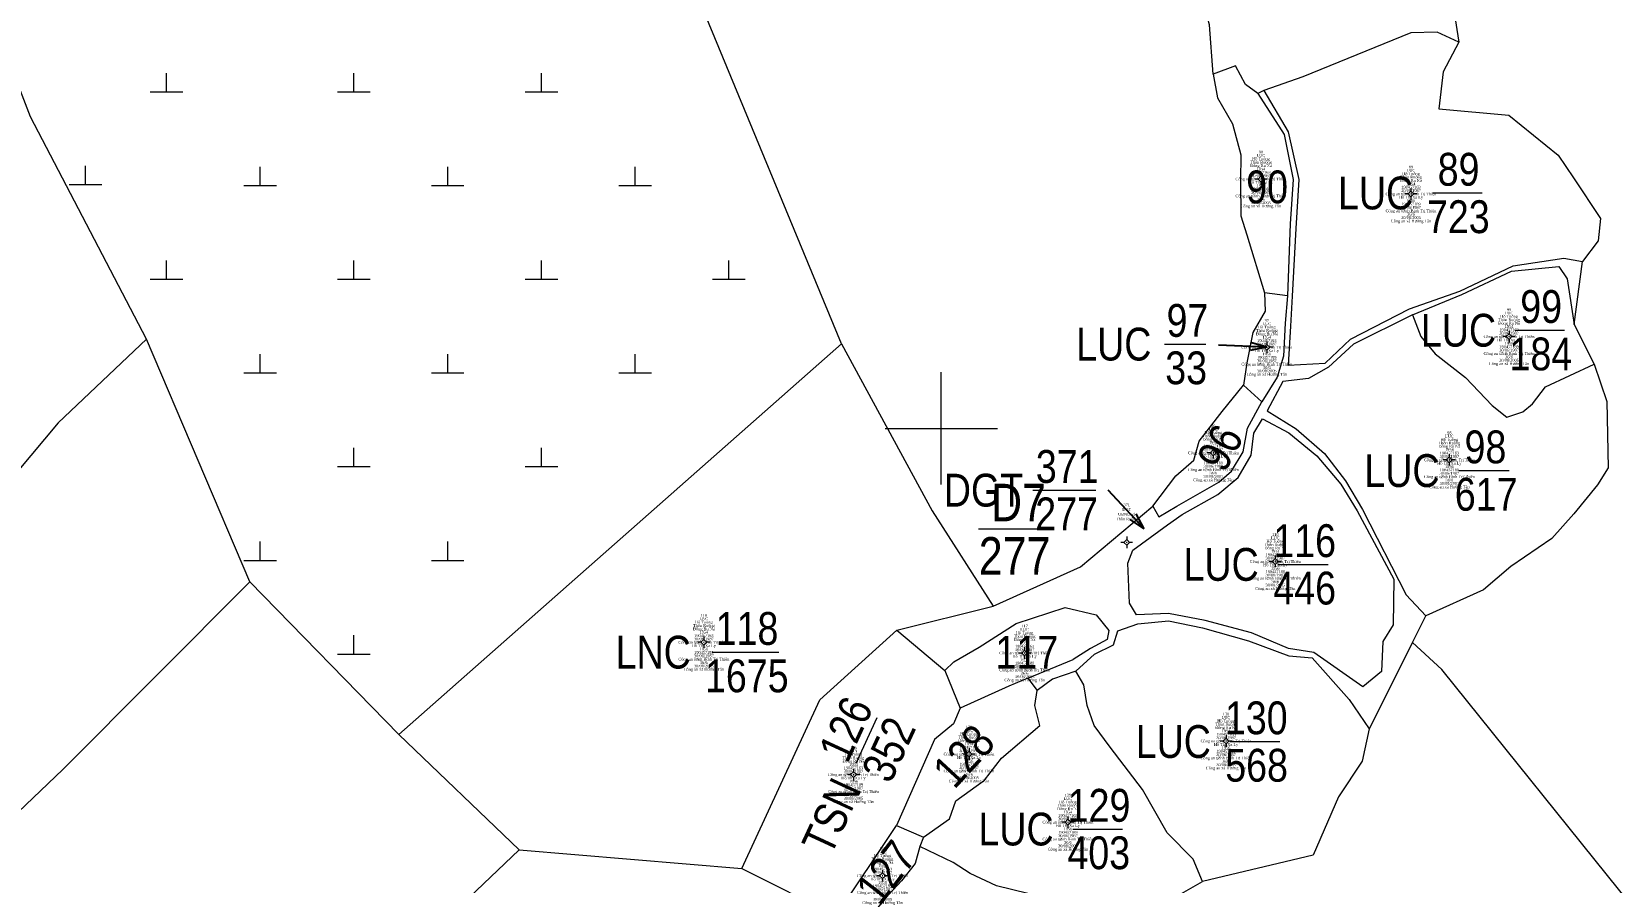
# Model space of a CAD drawing. Header units: metres. Extents: x 546779 to 548251, y 1841578 to 1843315.
# Drawn here: x 547303 to 547471.6, y 1842351.5 to 1842442.4 of the extents above; entities that cross this region are included whole.
import ezdxf
from ezdxf.enums import TextEntityAlignment as Align

# ---------------------------------------------------------------- set-up
doc = ezdxf.new("R2010")
doc.units = ezdxf.units.M
doc.header["$MEASUREMENT"] = 0
for name, color, linetype, lineweight in [('Level 10', 7, 'Continuous', 0), ('Level 11', 7, 'Continuous', 0), ('Level 13', 7, 'Continuous', 0), ('Level 14', 7, 'Continuous', 0), ('Level 15', 7, 'Continuous', 0), ('Level 19', 7, 'Continuous', 0), ('Level 23', 7, 'Continuous', 0), ('Level 31', 7, 'Continuous', 0), ('Level 60', 7, 'Continuous', 0)]:
    doc.layers.add(name, color=color, linetype=linetype, lineweight=lineweight)
doc.styles.add('Style-vnarialNarrowI', font='vnarialNarrowI.shx')
doc.styles.add('Style-Vntimei', font='Vntimei.shx')
doc.dimstyles.get("Standard").update_dxf_attribs({"dimtxt": 0.18, "dimasz": 0.18, "dimexe": 0.18, "dimexo": 0.0625, "dimgap": 0.09, "dimtad": 0, "dimtih": 1, "dimtoh": 1, "dimdec": 4, "dimzin": 0, "dimdsep": 46, "dimtxsty": 'Standard', "dimcen": 0.09, "dimadec": 0, "dimazin": 0, "dimtfac": 1, "dimtdec": 4, "dimtofl": 0, "dimtmove": 0, "dimatfit": 3, "dimfxl": 1, "dimtolj": 1, "dimtzin": 0, "dimarcsym": 0})

# ---------------------------------------------------------------- blocks, each defined once
blk = doc.blocks.new('N_THUA_87')
at = {"layer": 'Level 13', "color": 230, "linetype": 'Continuous', "lineweight": 13, "flags": 128}
blk.add_lwpolyline([(-1.67, 0), (3.65, 0)], dxfattribs=at)
at = {"layer": 'Level 13', "color": 230, "linetype": 'Continuous', "lineweight": 0, "style": 'Style-vnarialNarrowI'}
blk.add_text('89', height=3.49998, dxfattribs=at).set_placement((1.128438, 0.78), align=Align.CENTER)
blk.add_text('LUC ', height=3.49998, dxfattribs=at).set_placement((-2.601418, -0.00001), align=Align.MIDDLE_RIGHT)
blk.add_text('723', height=3.49998, dxfattribs=at).set_placement((1.099485, -0.78002), align=Align.TOP_CENTER)
blk = doc.blocks.new('N_THUA_95')
at = {"layer": 'Level 13', "color": 230, "linetype": 'Continuous', "lineweight": 13, "flags": 128}
blk.add_lwpolyline([(0, 0), (4.43, 0)], dxfattribs=at)
at = {"layer": 'Level 13', "color": 230, "linetype": 'Continuous', "lineweight": 0, "style": 'Style-vnarialNarrowI'}
blk.add_text('97', height=3.49998, dxfattribs=at).set_placement((2.464422, 0.78), align=Align.CENTER)
blk.add_text('97', height=3.49998, dxfattribs=at).set_placement((2.464422, 0.78), align=Align.CENTER)
blk.add_text('LUC ', height=3.49998, dxfattribs=at).set_placement((-0.271418, -0.00001), align=Align.MIDDLE_RIGHT)
blk.add_text('33', height=3.49998, dxfattribs=at).set_placement((2.324633, -0.78002), align=Align.TOP_CENTER)
blk = doc.blocks.new('TerminatorOpen_0.5')
at = {"color": 0, "linetype": 'ByBlock', "lineweight": -2}
for q in [(-1, 0.25), (-1, 0), (-1, -0.25)]:
    blk.add_line((0, 0), q, dxfattribs=at)
blk = doc.blocks.new('N_THUA_96')
at = {"layer": 'Level 13', "color": 230, "linetype": 'Continuous', "lineweight": 13, "flags": 128}
blk.add_lwpolyline([(-1.66, 0), (3.7, 0)], dxfattribs=at)
at = {"layer": 'Level 13', "color": 230, "linetype": 'Continuous', "lineweight": 0, "style": 'Style-vnarialNarrowI'}
blk.add_text('98', height=3.49998, dxfattribs=at).set_placement((1.183379, 0.78), align=Align.CENTER)
blk.add_text('LUC ', height=3.49998, dxfattribs=at).set_placement((-2.601418, -0.00001), align=Align.MIDDLE_RIGHT)
blk.add_text('617', height=3.49998, dxfattribs=at).set_placement((1.259274, -0.78002), align=Align.TOP_CENTER)
blk = doc.blocks.new('N_THUA_97')
at = {"layer": 'Level 13', "color": 230, "linetype": 'Continuous', "lineweight": 13, "flags": 128}
blk.add_lwpolyline([(-1.67, 0), (3.58, 0)], dxfattribs=at)
at = {"layer": 'Level 13', "color": 230, "linetype": 'Continuous', "lineweight": 0, "style": 'Style-vnarialNarrowI'}
blk.add_text('99', height=3.49998, dxfattribs=at).set_placement((1.098438, 0.77), align=Align.CENTER)
blk.add_text('LUC ', height=3.49998, dxfattribs=at).set_placement((-2.601418, -0.01001), align=Align.MIDDLE_RIGHT)
blk.add_text('184', height=3.49998, dxfattribs=at).set_placement((1.067401, -0.79002), align=Align.TOP_CENTER)
blk = doc.blocks.new('N_THUA_114')
at = {"layer": 'Level 13', "color": 230, "linetype": 'Continuous', "lineweight": 13, "flags": 128}
blk.add_lwpolyline([(-2.83, 0), (2.53, 0)], dxfattribs=at)
at = {"layer": 'Level 13', "color": 230, "linetype": 'Continuous', "lineweight": 0, "style": 'Style-vnarialNarrowI'}
blk.add_text('116', height=3.49998, dxfattribs=at).set_placement((0.018779, 0.78), align=Align.CENTER)
blk.add_text('LUC ', height=3.49998, dxfattribs=at).set_placement((-3.771418, -0.00001), align=Align.MIDDLE_RIGHT)
blk.add_text('446', height=3.49998, dxfattribs=at).set_placement((0.018779, -0.78002), align=Align.TOP_CENTER)
blk = doc.blocks.new('N_THUA_116')
at = {"layer": 'Level 13', "color": 230, "linetype": 'Continuous', "lineweight": 13, "flags": 128}
blk.add_lwpolyline([(-2.61, 0), (4.49, 0)], dxfattribs=at)
at = {"layer": 'Level 13', "color": 230, "linetype": 'Continuous', "lineweight": 0, "style": 'Style-vnarialNarrowI'}
blk.add_text('118', height=3.49998, dxfattribs=at).set_placement((1.108231, 0.78), align=Align.CENTER)
blk.add_text('LNC ', height=3.49998, dxfattribs=at).set_placement((-3.771418, -0.00001), align=Align.MIDDLE_RIGHT)
blk.add_text('1675', height=3.49998, dxfattribs=at).set_placement((1.083684, -0.78002), align=Align.TOP_CENTER)
blk = doc.blocks.new('N_THUA_124')
at = {"layer": 'Level 13', "color": 230, "linetype": 'Continuous', "lineweight": 13, "flags": 128}
blk.add_lwpolyline([(-2.841209, -0.002899), (2.5367, -0.005718)], dxfattribs=at)
at = {"layer": 'Level 13', "color": 230, "linetype": 'Continuous', "lineweight": 0, "style": 'Style-vnarialNarrowI'}
blk.add_text('126', height=3.499975, rotation=359.999951, dxfattribs=at).set_placement((0.016941, 0.78232), align=Align.CENTER)
blk.add_text('TSN ', height=3.499975, rotation=359.999951, dxfattribs=at).set_placement((-3.942086, 0.004949), align=Align.MIDDLE_RIGHT)
blk.add_text('352', height=3.499975, rotation=359.999951, dxfattribs=at).set_placement((-0.034953, -0.783392), align=Align.TOP_CENTER)
blk = doc.blocks.new('N_THUA_127')
at = {"layer": 'Level 13', "color": 230, "linetype": 'Continuous', "lineweight": 13, "flags": 128}
blk.add_lwpolyline([(-2.84, 0), (2.48, 0)], dxfattribs=at)
at = {"layer": 'Level 13', "color": 230, "linetype": 'Continuous', "lineweight": 0, "style": 'Style-vnarialNarrowI'}
blk.add_text('129', height=3.49998, dxfattribs=at).set_placement((-0.03671, 0.78), align=Align.CENTER)
blk.add_text('LUC ', height=3.49998, dxfattribs=at).set_placement((-3.771418, -0.00001), align=Align.MIDDLE_RIGHT)
blk.add_text('403', height=3.49998, dxfattribs=at).set_placement((-0.070515, -0.78002), align=Align.TOP_CENTER)
blk = doc.blocks.new('N_THUA_128')
at = {"layer": 'Level 13', "color": 230, "linetype": 'Continuous', "lineweight": 13, "flags": 128}
blk.add_lwpolyline([(-2.84, 0), (2.48, 0)], dxfattribs=at)
at = {"layer": 'Level 13', "color": 230, "linetype": 'Continuous', "lineweight": 0, "style": 'Style-vnarialNarrowI'}
blk.add_text('130', height=3.49998, dxfattribs=at).set_placement((-0.045308, 0.78), align=Align.CENTER)
blk.add_text('LUC ', height=3.49998, dxfattribs=at).set_placement((-3.771418, -0.00001), align=Align.MIDDLE_RIGHT)
blk.add_text('568', height=3.49998, dxfattribs=at).set_placement((-0.011769, -0.78002), align=Align.TOP_CENTER)
blk = doc.blocks.new('ND')
at = {"layer": 'Level 19', "color": 7, "linetype": 'Continuous', "lineweight": 0}
for p, q in [((0, 0), (0, 9.999907)), ((-8.699919, 0), (8.699919, 0))]:
    blk.add_line(p, q, dxfattribs=at)
blk = doc.blocks.new('N_THUA_359')
at = {"layer": 'Level 13', "color": 230, "linetype": 'Continuous', "lineweight": 13, "flags": 128}
blk.add_lwpolyline([(0, 0), (6.7, 0)], dxfattribs=at)
at = {"layer": 'Level 13', "color": 230, "linetype": 'Continuous', "lineweight": 0, "style": 'Style-vnarialNarrowI'}
blk.add_text('371', height=3.49998, dxfattribs=at).set_placement((3.654692, 0.77), align=Align.CENTER)
blk.add_text('371', height=3.49998, dxfattribs=at).set_placement((3.654692, 0.77), align=Align.CENTER)
blk.add_text('DGT ', height=3.49998, dxfattribs=at).set_placement((0.070438, -0.01001), align=Align.MIDDLE_RIGHT)
blk.add_text('277', height=3.49998, dxfattribs=at).set_placement((3.589274, -0.79002), align=Align.TOP_CENTER)
blk = doc.blocks.new('CENTRD')
at = {"layer": 'Level 11', "linetype": 'Continuous', "lineweight": 0}
h = blk.add_hatch(color=3, dxfattribs=at)
edge = h.paths.add_edge_path()
edge.add_arc((-0.0025, 0), 1.500056, 0, 360)
at = {"layer": 'Level 11', "color": 3, "linetype": 'Continuous', "lineweight": 0}
for p, q in [((-6.200231, 0), (-12.400462, 0)), ((0, 6.200231), (-6.200231, 0)), ((-6.200231, 0), (0, -6.200231)), ((0, 12.400462), (0, 6.200231)), ((6.200231, 0), (0, 6.200231)), ((0, -6.200231), (6.200231, 0)), ((12.600469, 0), (6.200231, 0)), ((0, -6.200231), (0, -12.400462))]:
    blk.add_line(p, q, dxfattribs=at)

msp = doc.modelspace()

# ---------------------------------------------------------------- linework, layer by layer
at = {"layer": 'Level 10', "color": 7, "linetype": 'Continuous', "lineweight": 0}
for p, q in [((547434.41, 1842436.06), (547433.76, 1842435.75)), ((547467.52, 1842411.1), (547468.42, 1842417.82)), ((547436.92, 1842414.16), (547434.47, 1842414.48)), ((547467.52, 1842411.1), (547469.64, 1842406.87)), ((547326.22, 1842383.64), (547315.21, 1842409.53)), ((547342.14, 1842367.32), (547389.37, 1842409.04)), ((547429.95, 1842401.8), (547432.23, 1842404.61)), ((547434.21, 1842402.85), (547432.23, 1842404.61)), ((547427.5, 1842398.63), (547429.95, 1842401.8)), ((547426.95, 1842396.63), (547427.5, 1842398.63)), ((547425.04, 1842394.93), (547426.95, 1842396.63)), ((547422.57, 1842391.71), (547425.04, 1842394.93)), ((547414.86, 1842385.22), (547422.57, 1842391.71)), ((547405.53, 1842381.03), (547414.86, 1842385.22)), ((547342.14, 1842367.32), (547326.22, 1842383.64)), ((547395.25, 1842378.45), (547405.53, 1842381.03)), ((547408, 1842379.17), (547413.23, 1842380.88)), ((547413.23, 1842380.88), (547416.54, 1842380.11)), ((547416.54, 1842380.11), (547417.86, 1842378.43)), ((547450.27, 1842377.15), (547451.7, 1842380)), ((547404.04, 1842376.64), (547408, 1842379.17)), ((547417.86, 1842378.43), (547417.69, 1842377.48)), ((547401.35, 1842375.1), (547404.04, 1842376.64)), ((547415.91, 1842376.51), (547414.08, 1842375.34)), ((547417.69, 1842377.48), (547415.91, 1842376.51)), ((547450.27, 1842377.15), (547445.65, 1842367.93)), ((547400.38, 1842374.17), (547401.35, 1842375.1)), ((547409.23, 1842373.33), (547414.08, 1842375.34)), ((547409.23, 1842373.33), (547410.24, 1842372.01)), ((547354.95, 1842355.02), (547342.14, 1842367.32)), ((547395.22, 1842357.63), (547398.12, 1842356.39)), ((547398.12, 1842356.39), (547397.72, 1842355.39)), ((547354.95, 1842355.02), (547378.73, 1842353.03))]:
    msp.add_line(p, q, dxfattribs=at)
at = {"layer": 'Level 10', "color": 7, "linetype": 'Continuous', "lineweight": 0, "flags": 128}
for points in [[(547315.21, 1842409.53), (547302.85, 1842433.27), (547292.65, 1842459.7)], [(547451.99, 1842459.23), (547452.84, 1842453.68), (547453.84, 1842450.09), (547455.2, 1842441.23)], [(547429.02, 1842437.83), (547428.61, 1842443.07), (547427.36, 1842447.59), (547423.92, 1842453.1), (547423.25, 1842456.03)], [(547389.37, 1842409.04), (547373.94, 1842446.29), (547378.96, 1842448.64)], [(547455.2, 1842441.23), (547452.91, 1842442.28), (547450.09, 1842442.22), (547438.56, 1842437.52), (547434.41, 1842436.06)], [(547455.2, 1842441.23), (547453.53, 1842438.06), (547453.07, 1842434.12), (547460.54, 1842433.44), (547465.82, 1842429.18), (547467.46, 1842426.74), (547470.34, 1842422.39), (547470.08, 1842420.03), (547468.42, 1842417.82)], [(547433.76, 1842435.75), (547432.45, 1842436.72), (547431.4, 1842438.7), (547429.02, 1842437.83)], [(547429.02, 1842437.83), (547429.47, 1842435.27), (547431.07, 1842432.5), (547431.95, 1842429.21), (547431.92, 1842426.41), (547431.96, 1842422.68), (547432.59, 1842420.66), (547434.47, 1842414.48)], [(547433.76, 1842435.75), (547436.59, 1842431.38), (547437.55, 1842426.58), (547437.23, 1842421.84), (547436.92, 1842414.16)], [(547434.41, 1842436.06), (547437, 1842431.64), (547438.14, 1842426.57), (547437.83, 1842421.34), (547437.42, 1842414.12), (547437.24, 1842410.92), (547437, 1842406.75), (547440.97, 1842406.98), (547443.64, 1842409.52), (547449.94, 1842412.77), (547455.32, 1842414.64), (547461.02, 1842417.36), (547466.4, 1842418.19), (547468.42, 1842417.82)], [(547450.26, 1842412.11), (547455.54, 1842414.29), (547460.83, 1842416.79), (547465.89, 1842417.27), (547466.76, 1842415.97), (547467.52, 1842411.1)], [(547434.47, 1842414.48), (547434.54, 1842412.5), (547433.22, 1842410.25), (547432.58, 1842407), (547432.23, 1842404.61)], [(547436.92, 1842414.16), (547436.67, 1842411.25), (547436.51, 1842407.71), (547435.84, 1842405.47), (547434.21, 1842402.85)], [(547450.26, 1842412.11), (547443.99, 1842408.99), (547441.32, 1842406.53), (547439.17, 1842405.32), (547436.44, 1842405.02), (547434.76, 1842401.87), (547437.86, 1842399.95), (547440.89, 1842397.33), (547443.14, 1842394.39), (547444.94, 1842391.35), (547449.59, 1842382.24), (547451.7, 1842380)], [(547450.26, 1842412.11), (547451.16, 1842409.82), (547452.7, 1842407.97), (547455.93, 1842405.43), (547458.76, 1842402.43), (547460.34, 1842401.2), (547462.05, 1842401.76), (547463.07, 1842402.61), (547464.47, 1842404.45), (547469.64, 1842406.87)], [(547315.21, 1842409.53), (547305.78, 1842400.58), (547291.18, 1842383.18), (547278.19, 1842368.64), (547274.49, 1842364.17), (547266.02, 1842346.06), (547244.7, 1842330.75)], [(547389.37, 1842409.04), (547399.04, 1842391.21), (547405.53, 1842381.03)], [(547469.64, 1842406.87), (547471, 1842402.87), (547471.15, 1842395.79), (547470, 1842393.97), (547467.5, 1842390.9), (547465.13, 1842388.24), (547460.76, 1842385.27), (547457.86, 1842382.76), (547451.7, 1842380)], [(547422.57, 1842391.71), (547423.22, 1842390.57), (547425.13, 1842391.7), (547429.62, 1842394.28), (547430.96, 1842395.44), (547432.2, 1842397.49), (547432.66, 1842400.02), (547434.21, 1842402.85)], [(547420.45, 1842387.01), (547424.15, 1842389.72), (547425.71, 1842390.8), (547429.51, 1842392.94), (547431.68, 1842394.75), (547433.07, 1842397.15), (547433.33, 1842399.51), (547434.27, 1842401.03), (547437.06, 1842399.54), (547440.08, 1842397.08), (547442.61, 1842394.05), (547444.37, 1842391.21), (547448.27, 1842383.92), (547448.22, 1842379.04), (547447.1, 1842377.27), (547446.97, 1842374.05), (547444.98, 1842372.42), (547439.74, 1842376.1), (547437.04, 1842376.52), (547433.11, 1842378.2), (547428.14, 1842379.5), (547424.23, 1842380.24), (547420.81, 1842380.09), (547420.08, 1842381.34), (547419.89, 1842385.62), (547420.45, 1842387.01)], [(547326.22, 1842383.64), (547306.29, 1842363.59), (547280.9, 1842339.35), (547268.77, 1842326.59)], [(547414.36, 1842374.09), (547416.36, 1842375.9), (547418.39, 1842376.91), (547418.84, 1842378.39), (547420.97, 1842379.16), (547424.24, 1842379.47), (547427.87, 1842378.73), (547432.77, 1842377.34), (547437.07, 1842375.74), (547439.56, 1842375.53), (547443.53, 1842371.07), (547445.65, 1842367.93)], [(547494.01, 1842323.75), (547453.4, 1842374.28), (547450.27, 1842377.15)], [(547409.23, 1842373.33), (547407.2, 1842372.49), (547402.03, 1842370.14)], [(547414.36, 1842374.09), (547411.88, 1842373.23), (547410.24, 1842372.01)], [(547427.88, 1842351.64), (547426.86, 1842354.01), (547424.09, 1842356.84), (547421.45, 1842361.45), (547418.01, 1842365.99), (547416.31, 1842368.3), (547415.55, 1842370.44), (547415.2, 1842372.65), (547414.36, 1842374.09)], [(547398.12, 1842356.39), (547400.87, 1842358.33), (547401.56, 1842360.24), (547404.62, 1842362.47), (547406.42, 1842364.81), (547410.51, 1842368.3), (547409.97, 1842370.41), (547410.24, 1842372.01)], [(547445.65, 1842367.93), (547444.91, 1842364.49), (547442.38, 1842360.67), (547439.69, 1842354.44), (547427.88, 1842351.64)], [(547306.84, 1842299.07), (547316.83, 1842315.14), (547342.77, 1842343.39), (547354.95, 1842355.02)], [(547397.72, 1842355.39), (547397.23, 1842353.55), (547395.77, 1842351.72), (547393.95, 1842349.75), (547391.63, 1842346.89)], [(547422.31, 1842346.1), (547418.93, 1842347.26), (547414.9, 1842348.51), (547412.56, 1842349.53), (547405.9, 1842351.17), (547403.08, 1842352.51), (547401.28, 1842353.68), (547397.72, 1842355.39)], [(547422.31, 1842346.1), (547424.87, 1842349.95), (547427.88, 1842351.64)]]:
    msp.add_lwpolyline(points, dxfattribs=at)
at = {"layer": 'Level 14', "color": 2, "linetype": 'Continuous', "lineweight": 13, "flags": 128}
msp.add_lwpolyline([(547403.98, 1842389.3), (547411.11, 1842389.3)], dxfattribs=at)
at = {"layer": 'Level 23', "color": 12, "linetype": 'Continuous', "lineweight": 0}
for p, q in [((547434.41, 1842436.06), (547433.76, 1842435.75)), ((547467.52, 1842411.1), (547468.42, 1842417.82)), ((547414.86, 1842385.22), (547422.57, 1842391.71)), ((547405.53, 1842381.03), (547414.86, 1842385.22)), ((547395.25, 1842378.45), (547405.53, 1842381.03)), ((547408, 1842379.17), (547413.23, 1842380.88)), ((547413.23, 1842380.88), (547416.54, 1842380.11)), ((547416.54, 1842380.11), (547417.86, 1842378.43)), ((547450.27, 1842377.15), (547451.7, 1842380)), ((547395.25, 1842378.45), (547400.38, 1842374.17)), ((547404.04, 1842376.64), (547408, 1842379.17)), ((547417.86, 1842378.43), (547417.69, 1842377.48)), ((547401.35, 1842375.1), (547404.04, 1842376.64)), ((547415.91, 1842376.51), (547414.08, 1842375.34)), ((547417.69, 1842377.48), (547415.91, 1842376.51)), ((547450.27, 1842377.15), (547445.65, 1842367.93)), ((547400.38, 1842374.17), (547401.35, 1842375.1)), ((547409.23, 1842373.33), (547414.08, 1842375.34)), ((547409.23, 1842373.33), (547410.24, 1842372.01))]:
    msp.add_line(p, q, dxfattribs=at)
at = {"layer": 'Level 23', "color": 12, "linetype": 'Continuous', "lineweight": 0, "flags": 128}
for points in [[(547433.76, 1842435.75), (547436.59, 1842431.38), (547437.55, 1842426.58), (547437.23, 1842421.84), (547436.92, 1842414.16)], [(547434.41, 1842436.06), (547437, 1842431.64), (547438.14, 1842426.57), (547437.83, 1842421.34), (547437.42, 1842414.12), (547437.24, 1842410.92), (547437, 1842406.75), (547440.97, 1842406.98), (547443.64, 1842409.52), (547449.94, 1842412.77), (547455.32, 1842414.64), (547461.02, 1842417.36), (547466.4, 1842418.19), (547468.42, 1842417.82)], [(547450.26, 1842412.11), (547455.54, 1842414.29), (547460.83, 1842416.79), (547465.89, 1842417.27), (547466.76, 1842415.97), (547467.52, 1842411.1)], [(547436.92, 1842414.16), (547436.67, 1842411.25), (547436.51, 1842407.71), (547435.84, 1842405.47), (547434.21, 1842402.85)], [(547450.26, 1842412.11), (547443.99, 1842408.99), (547441.32, 1842406.53), (547439.17, 1842405.32), (547436.44, 1842405.02), (547434.76, 1842401.87), (547437.86, 1842399.95), (547440.89, 1842397.33), (547443.14, 1842394.39), (547444.94, 1842391.35), (547449.59, 1842382.24), (547451.7, 1842380)], [(547422.57, 1842391.71), (547423.22, 1842390.57), (547425.13, 1842391.7), (547429.62, 1842394.28), (547430.96, 1842395.44), (547432.2, 1842397.49), (547432.66, 1842400.02), (547434.21, 1842402.85)], [(547420.45, 1842387.01), (547424.15, 1842389.72), (547425.71, 1842390.8), (547429.51, 1842392.94), (547431.68, 1842394.75), (547433.07, 1842397.15), (547433.33, 1842399.51), (547434.27, 1842401.03), (547437.06, 1842399.54), (547440.08, 1842397.08), (547442.61, 1842394.05), (547444.37, 1842391.21), (547448.27, 1842383.92), (547448.22, 1842379.04), (547447.1, 1842377.27), (547446.97, 1842374.05), (547444.98, 1842372.42), (547439.74, 1842376.1), (547437.04, 1842376.52), (547433.11, 1842378.2), (547428.14, 1842379.5), (547424.23, 1842380.24), (547420.81, 1842380.09), (547420.08, 1842381.34), (547419.89, 1842385.62), (547420.45, 1842387.01)], [(547414.36, 1842374.09), (547416.36, 1842375.9), (547418.39, 1842376.91), (547418.84, 1842378.39), (547420.97, 1842379.16), (547424.24, 1842379.47), (547427.87, 1842378.73), (547432.77, 1842377.34), (547437.07, 1842375.74), (547439.56, 1842375.53), (547443.53, 1842371.07), (547445.65, 1842367.93)], [(547414.36, 1842374.09), (547411.88, 1842373.23), (547410.24, 1842372.01)]]:
    msp.add_lwpolyline(points, dxfattribs=at)
at = {"layer": 'Level 31', "color": 4, "linetype": 'Continuous', "lineweight": 0}
for p, q in [((547387.05, 1842371.02), (547395.25, 1842378.45)), ((547395.25, 1842378.45), (547400.38, 1842374.17)), ((547400.38, 1842374.17), (547402.03, 1842370.14)), ((547378.73, 1842353.03), (547387.05, 1842371.02)), ((547388.8, 1842347.97), (547395.22, 1842357.63)), ((547378.73, 1842353.03), (547388.8, 1842347.97))]:
    msp.add_line(p, q, dxfattribs=at)
at = {"layer": 'Level 31', "color": 4, "linetype": 'Continuous', "lineweight": 0, "flags": 128}
msp.add_lwpolyline([(547402.03, 1842370.14), (547401.3, 1842368.48), (547399.26, 1842366.78), (547395.22, 1842357.63)], dxfattribs=at)
at = {"layer": 'Level 60', "color": 7, "linetype": 'Continuous', "lineweight": 0, "flags": 128}
for points in [[(547400, 1842394), (547400, 1842406)], [(547394, 1842400), (547406, 1842400)]]:
    msp.add_lwpolyline(points, dxfattribs=at)

# ---------------------------------------------------------------- block references
at = {"layer": 'Level 11', "color": 3, "linetype": 'Continuous', "lineweight": 0, "xscale": 0.049998, "yscale": 0.049998, "zscale": 0.049998}
for p in [(547434.1, 1842426.62), (547450.11, 1842425.03), (547460.57, 1842409.8), (547434.73, 1842408.66), (547429.02, 1842397.4), (547454.2, 1842396.65), (547419.78, 1842387.84), (547435.63, 1842385.8), (547374.67, 1842377.17), (547408.89, 1842376.03), (547430.38, 1842366.63), (547402.96, 1842365.24), (547390.63, 1842363.05), (547413.51, 1842357.97), (547393.73, 1842352.26)]:
    msp.add_blockref('CENTRD', p, dxfattribs=at)
at = {"layer": 'Level 13', "color": 230, "linetype": 'Continuous', "lineweight": 0}
for name, p in [('N_THUA_87', (547454.06, 1842425.13)), ('N_THUA_97', (547462.9, 1842410.49)), ('N_THUA_95', (547423.8, 1842409)), ('N_THUA_96', (547456.87, 1842395.5)), ('N_THUA_359', (547409.78, 1842393.42)), ('N_THUA_114', (547438.75, 1842385.49)), ('N_THUA_116', (547378.17, 1842376.12)), ('N_THUA_128', (547433.65, 1842366.58)), ('N_THUA_127', (547416.87, 1842357.24))]:
    msp.add_blockref(name, p, dxfattribs=at)
at = {"layer": 'Level 13', "color": 230, "linetype": 'Continuous', "lineweight": 0, "xscale": 1.000001, "yscale": 1.000001, "zscale": 1.000001, "rotation": 65.180491}
msp.add_blockref('N_THUA_124', (547392.1, 1842366.84), dxfattribs=at)
at = {"layer": 'Level 19', "color": 7, "linetype": 'Continuous', "lineweight": 0, "xscale": 0.200002, "yscale": 0.200002, "zscale": 0.200002}
for p in [(547317.34, 1842435.92), (547337.34, 1842435.92), (547357.34, 1842435.92), (547308.7, 1842426.04), (547327.34, 1842425.92), (547347.34, 1842425.92), (547367.34, 1842425.92), (547317.34, 1842415.92), (547337.34, 1842415.92), (547357.34, 1842415.92), (547377.34, 1842415.92), (547327.34, 1842405.92), (547347.34, 1842405.92), (547367.34, 1842405.92), (547337.34, 1842395.92), (547337.34, 1842395.92), (547357.34, 1842395.92), (547327.34, 1842385.92), (547347.34, 1842385.92), (547337.34, 1842375.92)]:
    msp.add_blockref('ND', p, dxfattribs=at)

# ---------------------------------------------------------------- texts
at = {"layer": 'Level 13', "color": 230, "linetype": 'Continuous', "lineweight": 0, "style": 'Style-vnarialNarrowI'}
for s, p in [('90', (547434.76, 1842425.78)), ('117', (547409.13, 1842376.11))]:
    msp.add_text(s, height=3.5, dxfattribs=at).set_placement(p, align=Align.MIDDLE_CENTER)
for s, rotation, p in [('96', 61.7296, (547429.74, 1842397.95)), ('128', 47.2294, (547402.39, 1842365.04)), ('127', 52.2441, (547394.1, 1842352.63))]:
    msp.add_text(s, height=3.5, rotation=rotation, dxfattribs=at).set_placement(p, align=Align.MIDDLE_CENTER)
at = {"layer": 'Level 14', "color": 2, "linetype": 'Continuous', "lineweight": 0, "style": 'Style-vnarialNarrowI'}
msp.add_text('D7', height=4, dxfattribs=at).set_placement((547408.24, 1842390.09), align=Align.CENTER)
msp.add_text('277', height=4, dxfattribs=at).set_placement((547407.82, 1842388.4), align=Align.TOP_CENTER)
at = {"layer": 'Level 15', "color": 3, "linetype": 'Continuous', "lineweight": 0, "char_height": 0.3, "attachment_point": 5, "line_spacing_factor": 0.72, "style": 'Style-Vntimei'}
for s, insert in [('90\\PLUC\\PHå Tu«ng\\PTh«n Ruéng\\P§«ng Ru Na\\P1954\\P190457163\\P30/06/1987\\PC«ng an t∅nh B×nh TrÞ Thiªn\\PHå ThÞ Xa Ly\\P1956\\P190457189\\P30/06/1987\\PC«ng an t∅nh B×nh TrÞ Thiªn\\P36/6\\P30/08/2005\\PC«ng an x· H\xadíng T©n\\P', (547434.1, 1842426.57)), ('89\\PLUC\\PHå Tu«ng\\PTh«n Ruéng\\P§«ng Ru Na\\P1954\\P190457163\\P30/06/1987\\PC«ng an t∅nh B×nh TrÞ Thiªn\\PHå ThÞ Xa Ly\\P1956\\P190457189\\P30/06/1987\\PC«ng an t∅nh B×nh TrÞ Thiªn\\P36/6\\P30/08/2005\\PC«ng an x· H\xadíng T©n\\P', (547450.11, 1842424.98)), ('99\\PLUC\\PHå Tu«ng\\PTh«n Ruéng\\P§«ng Ru Na\\P1954\\P190457163\\P30/06/1987\\PC«ng an t∅nh B×nh TrÞ Thiªn\\PHå ThÞ Xa Ly\\P1956\\P190457189\\P30/06/1987\\PC«ng an t∅nh B×nh TrÞ Thiªn\\P36/6\\P30/08/2005\\PC«ng an x· H\xadíng T©n\\P', (547460.57, 1842409.75)), ('97\\PLUC\\PHå Tu«ng\\PTh«n Ruéng\\P§«ng Ru Na\\P1954\\P190457163\\P30/06/1987\\PC«ng an t∅nh B×nh TrÞ Thiªn\\PHå ThÞ Xa Ly\\P1956\\P190457189\\P30/06/1987\\PC«ng an t∅nh B×nh TrÞ Thiªn\\P36/6\\P30/08/2005\\PC«ng an x· H\xadíng T©n\\P', (547434.73, 1842408.61)), ('96\\PLUC\\PHå Tu«ng\\PTh«n Ruéng\\P§«ng Ru Na\\P1954\\P190457163\\P30/06/1987\\PC«ng an t∅nh B×nh TrÞ Thiªn\\PHå ThÞ Xa Ly\\P1956\\P190457189\\P30/06/1987\\PC«ng an t∅nh B×nh TrÞ Thiªn\\P36/6\\P30/08/2005\\PC«ng an x· H\xadíng T©n\\P', (547429.02, 1842397.35)), ('98\\PLUC\\PHå Tu«ng\\PTh«n Ruéng\\P§«ng Ru Na\\P1954\\P190457163\\P30/06/1987\\PC«ng an t∅nh B×nh TrÞ Thiªn\\PHå ThÞ Xa Ly\\P1956\\P190457189\\P30/06/1987\\PC«ng an t∅nh B×nh TrÞ Thiªn\\P36/6\\P30/08/2005\\PC«ng an x· H\xadíng T©n\\P', (547454.2, 1842396.6)), ('116\\PLUC\\PHå Tu«ng\\PTh«n Ruéng\\P§«ng Ru Na\\P1954\\P190457163\\P30/06/1987\\PC«ng an t∅nh B×nh TrÞ Thiªn\\PHå ThÞ Xa Ly\\P1956\\P190457189\\P30/06/1987\\PC«ng an t∅nh B×nh TrÞ Thiªn\\P36/6\\P30/08/2005\\PC«ng an x· H\xadíng T©n\\P', (547435.63, 1842385.75)), ('118\\PLNC\\PHå Tu«ng\\PTh«n Ruéng\\P§«ng Ru Na\\P1954\\P190457163\\P30/06/1987\\PC«ng an t∅nh B×nh TrÞ Thiªn\\PHå ThÞ Xa Ly\\P1956\\P190457189\\P30/06/1987\\PC«ng an t∅nh B×nh TrÞ Thiªn\\P36/6\\P30/08/2005\\PC«ng an x· H\xadíng T©n\\P', (547374.67, 1842377.12)), ('117\\PLUC\\PHå Tu«ng\\PTh«n Ruéng\\P§«ng Ru Na\\P1954\\P190457163\\P30/06/1987\\PC«ng an t∅nh B×nh TrÞ Thiªn\\PHå ThÞ Xa Ly\\P1956\\P190457189\\P30/06/1987\\PC«ng an t∅nh B×nh TrÞ Thiªn\\P36/6\\P30/08/2005\\PC«ng an x· H\xadíng T©n\\P', (547408.89, 1842375.98)), ('128\\PLUC\\PHå Tu«ng\\PTh«n Ruéng\\P§«ng Ru Na\\P1954\\P190457163\\P30/06/1987\\PC«ng an t∅nh B×nh TrÞ Thiªn\\PHå ThÞ Xa Ly\\P1956\\P190457189\\P30/06/1987\\PC«ng an t∅nh B×nh TrÞ Thiªn\\P36/6\\P30/08/2005\\PC«ng an x· H\xadíng T©n\\P', (547402.96, 1842365.19)), ('130\\PLUC\\PHå Tu«ng\\PTh«n Ruéng\\P§«ng Ru Na\\P1954\\P190457163\\P30/06/1987\\PC«ng an t∅nh B×nh TrÞ Thiªn\\PHå ThÞ Xa Ly\\P1956\\P190457189\\P30/06/1987\\PC«ng an t∅nh B×nh TrÞ Thiªn\\P36/6\\P30/08/2005\\PC«ng an x· H\xadíng T©n\\P', (547430.38, 1842366.58)), ('126\\PTSN\\PHå Tu«ng\\PTh«n Ruéng\\P§«ng Ru Na\\P1954\\P190457163\\P30/06/1987\\PC«ng an t∅nh B×nh TrÞ Thiªn\\PHå ThÞ Xa Ly\\P1956\\P190457189\\P30/06/1987\\PC«ng an t∅nh B×nh TrÞ Thiªn\\P36/6\\P30/08/2005\\PC«ng an x· H\xadíng T©n\\P', (547390.63, 1842363)), ('129\\PLUC\\PHå Tu«ng\\PTh«n Ruéng\\P§«ng Ru Na\\P1954\\P190457163\\P30/06/1987\\PC«ng an t∅nh B×nh TrÞ Thiªn\\PHå ThÞ Xa Ly\\P1956\\P190457189\\P30/06/1987\\PC«ng an t∅nh B×nh TrÞ Thiªn\\P36/6\\P30/08/2005\\PC«ng an x· H\xadíng T©n\\P', (547413.51, 1842357.92)), ('127\\PLUC\\PHå Tu«ng\\PTh«n Ruéng\\P§«ng Ru Na\\P1954\\P190457163\\P30/06/1987\\PC«ng an t∅nh B×nh TrÞ Thiªn\\PHå ThÞ Xa Ly\\P1956\\P190457189\\P30/06/1987\\PC«ng an t∅nh B×nh TrÞ Thiªn\\P36/6\\P30/08/2005\\PC«ng an x· H\xadíng T©n\\P', (547393.73, 1842352.21))]:
    msp.add_mtext(s, dxfattribs=dict(at, insert=insert))
at = {"layer": 'Level 15', "color": 3, "linetype": 'Continuous', "lineweight": 0, "insert": (547419.78, 1842387.79), "char_height": 0.3, "attachment_point": 5, "style": 'Style-Vntimei'}
msp.add_mtext('371\\PDGT\\PUBND x·\\PTh«n Ruéng\\P \\P \\P \\P \\P \\P \\P \\P \\P \\P \\P \\P \\P \\P', dxfattribs=at)

# ---------------------------------------------------------------- leaders
at = {"layer": 'Level 13', "color": 230, "linetype": 'Continuous', "lineweight": 13}
for points in [[(547434.73, 1842408.66), (547429.58, 1842408.89)], [(547421.65, 1842389.3), (547417.82, 1842393.42)]]:
    msp.add_leader(points, dimstyle='Standard', override={"dimtxt": 1.75, "dimasz": 1.75, "dimgap": 0, "dimtxsty": 'Style-Vntimei', "dimldrblk": 'TerminatorOpen_0.5'}, dxfattribs=at)

doc.saveas('drawing.dxf')
